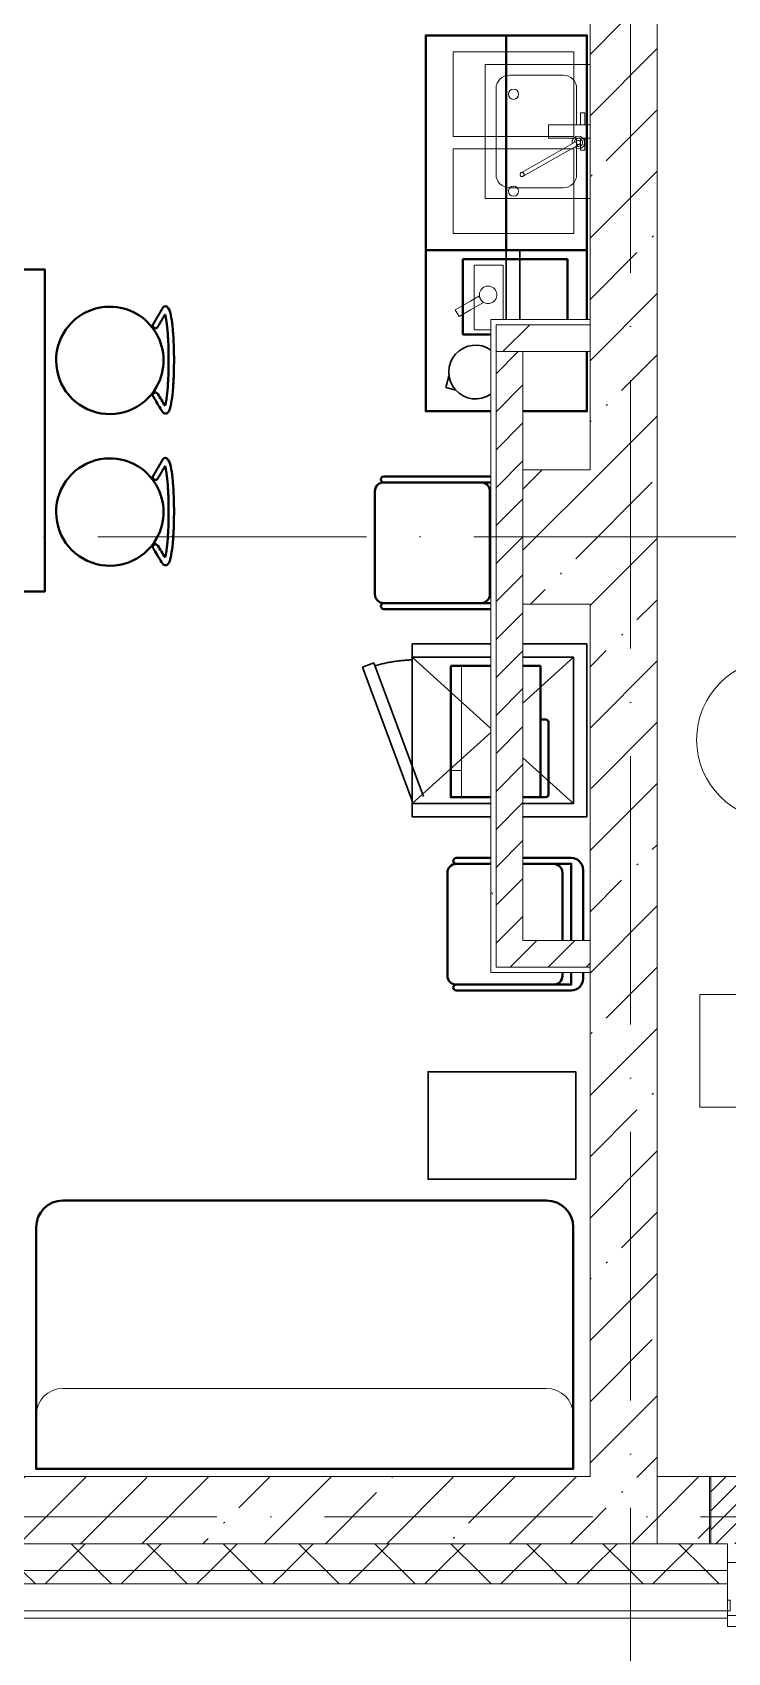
# Model space of a CAD drawing. Header units: millimetres. Extents: x -6467 to 105918, y -7090 to 92481.
# Drawn here: x 3224 to 5812, y 54775 to 60810 of the extents above; entities that cross this region are included whole.
import ezdxf

# ---------------------------------------------------------------- set-up
doc = ezdxf.new("R2010")
doc.units = ezdxf.units.MM
doc.linetypes.add('50_200_ШТРИХ_1Т_ш5_п1_п1_', pattern=[1400, 1000, -200, 0, -200])
doc.linetypes.add('IMPORT-Polair_1 _2_', pattern=[20000, 12000, -8000])
for name, color, linetype, lineweight, true_color in [('A-AREA-IDEN-1', 7, 'Continuous', 9, 0xaaaaaa), ('A-FLOR-PATT-4', 7, 'Continuous', 5, 0x0e5ada), ('I-WALL-1', 7, 'Continuous', 5, 0x787878), ('P-SANR-FIXT-1', 7, 'Continuous', 9, 0xaaaaaa), ('мебель 2 этаж-1', 7, 'Continuous', 40, 0xaaaaaa), ('Оси-3', 7, '50_200_ШТРИХ_1Т_ш5_п1_п1_', 9, 0xaaaaaa), ('ТХ_МЕБЕЛЬ-1', 7, 'Continuous', 30, 0xaaaaaa), ('ТХ_МЕБЕЛЬ-2', 7, 'IMPORT-Polair_1 _2_', 30, 0xaaaaaa), ('ТХ_функционал-2', 7, 'Continuous', 40, 0xaaaaaa), ('ТХ_функционал-4', 7, 'Continuous', 20, 0xaaaaaa), ('ТХ_функционал-9', 7, 'Continuous', 30, 0xaaaaaa)]:
    doc.layers.add(name, color=color, linetype=linetype, lineweight=lineweight, true_color=true_color)
for name, color, linetype, lineweight in [('A-FLOR', 7, 'Continuous', 9), ('A-FLOR-IDEN', 7, 'Continuous', 9), ('A-GLAZ', 7, 'Continuous', 5), ('A-GLAZ-CWMG', 7, 'Continuous', 9), ('A-GLAZ-CWMG-1', 7, 'Continuous', 20), ('A-WALL', 7, 'Continuous', 5), ('A-WALL-FNSH-1', 7, 'Continuous', 5), ('I-WALL', 7, 'Continuous', 5), ('S-COLS-1', 7, 'Continuous', 5)]:
    doc.layers.add(name, color=color, linetype=linetype, lineweight=lineweight)
pattern_1 = [(45, (0, 0), (-228.0985, 228.0985), []), (45, (228.1, 0), (-228.0985, 228.0985), [403.225, -80.645, 6.706, -73.939])]
pattern_2 = [(45, (0, 0), (-141.42136, 141.42136), []), (135, (0, 0), (-141.42136, -141.42136), [])]
pattern_3 = [(0, (0, 0), (406.4, 101.6), [6.706, -298.094, 6.706, -298.094, -1625.6]), (0, (0, 0), (406.4, 101.6), [-609.6, 6.706, -602.894, 6.706, -298.094, -711.2]), (0, (0, 0), (406.4, 101.6), [-1524, 6.706, -196.494, 6.706, -501.294]), (120, (152.4, 50.8), (-291.18818, 301.15272), [6.706, -298.094, 6.706, -298.094, -1625.6]), (120, (152.4, 50.8), (-291.18818, 301.15272), [-609.6, 6.706, -602.894, 6.706, -298.094, -711.2]), (120, (152.4, 50.8), (-291.18818, 301.15272), [-1524, 6.706, -196.494, 6.706, -501.294]), (240, (203.2, 254), (-115.21182, -402.75272), [6.706, -298.094, 6.706, -298.094, -1625.6]), (240, (203.2, 254), (-115.21182, -402.75272), [-609.6, 6.706, -602.894, 6.706, -298.094, -711.2]), (240, (203.2, 254), (-115.21182, -402.75272), [-1524, 6.706, -196.494, 6.706, -501.294])]
pattern_4 = [(45, (0, 0), (-70.71068, 70.71068), [])]

# ---------------------------------------------------------------- blocks, each defined once
blk = doc.blocks.new('Прямоугольный импост - Импост структурный с накладкой - 180мм-22437155-АИ_План этажа Радиаторы_2')
at = {"layer": 'A-GLAZ-CWMG-1'}
for p, q in [((0, 17), (-50, 17)), ((-50, 17), (-50, 0)), ((-10, -40), (-10, 0)), ((-10, 0), (0, 0)), ((0, 0), (0, 17)), ((-50, -40), (-50, -180)), ((0, -40), (-10, -40)), ((0, -180), (0, -40)), ((-50, -180), (0, -180))]:
    blk.add_line(p, q, dxfattribs=at)
blk = doc.blocks.new('SND_2D_Раковина1 - 400х300-V212-АИ_План этажа Радиаторы_2')
at = {"layer": 'P-SANR-FIXT-1'}
for p, q in [((-250, -220), (-250, 170)), ((-70, 150), (-25, 150)), ((-70, 135), (-70, 150)), ((-25, 135), (-70, 135)), ((-25, 170), (-25, 15)), ((25, 15), (25, 170)), ((70, 150), (25, 150)), ((25, 135), (70, 135)), ((70, 135), (70, 150)), ((250, 170), (250, -220)), ((-210, -130), (-210, 70)), ((-160, 120), (-25, 120)), ((25, 120), (160, 120)), ((210, 70), (210, -130)), ((-25, 15), (25, 15)), ((160, -180), (-160, -180)), ((250, -220), (-250, -220))]:
    blk.add_line(p, q, dxfattribs=at)
for centre, start, end in [((-160, 70), 90, 180), ((160, 70), 0, 90), ((-160, -130), 180, 270), ((160, -130), 270, 0)]:
    blk.add_arc(centre, 50, start, end, dxfattribs=at)
blk = doc.blocks.new('Отлив_СКБ - Отлив витража-V408-АИ_План этажа Радиаторы_2')
at = {"layer": 'A-GLAZ'}
for p, q in [((0, 69), (0, 100)), ((875, 100), (0, 100)), ((875, 100), (875, 69)), ((825, 0), (50, 0))]:
    blk.add_line(p, q, dxfattribs=at)
blk = doc.blocks.new('мебель 2 этаж-28800768-АИ_План этажа Радиаторы_2')
at = {"layer": 'ТХ_МЕБЕЛЬ-1'}
blk.add_line((7193.5, 59653), (6901.5, 59653), dxfattribs=at)
at = {"layer": 'ТХ_МЕБЕЛЬ-1', "flags": 128}
for points in [[(7038.2, 61245.4), (7026.7, 61202.6), (7063.3, 61192.8)], [(6901.5, 59653), (6901.5, 60198), (7193.5, 60198)], [(7313.5, 60198), (7501.5, 60198), (7501.5, 59653), (7313.5, 59653)]]:
    blk.add_lwpolyline(points, dxfattribs=at)
at = {"layer": 'ТХ_МЕБЕЛЬ-1'}
blk.add_arc((7137.1, 61260.3), 100, 54.85723, 304.79448, dxfattribs=at)
at = {"layer": 'ТХ_МЕБЕЛЬ-2'}
for p, q in [((6901.5, 60198), (7193.5, 59932.8)), ((7313.5, 60027.3), (7501.5, 60198)), ((6901.5, 59653), (7193.5, 59918.3)), ((7313.5, 59823.8), (7501.5, 59653))]:
    blk.add_line(p, q, dxfattribs=at)
at = {"layer": 'ТХ_МЕБЕЛЬ-2', "flags": 128}
for points in [[(6901.5, 60198), (6901.5, 60248), (7193.5, 60248)], [(7313.5, 60248), (7551.5, 60248), (7551.5, 59603), (7313.5, 59603)], [(6901.5, 59663), (6716.6, 60161.5), (6758.8, 60177.1), (6943.7, 59678.7)], [(7193.5, 59603), (6901.5, 59603), (6901.5, 59653)]]:
    blk.add_lwpolyline(points, dxfattribs=at)
at = {"layer": 'ТХ_МЕБЕЛЬ-2'}
blk.add_arc((6917.4, 59636.2), 552.2, 91.64775, 106.25519, dxfattribs=at)
at = {"layer": 'ТХ_функционал-2'}
for p, q in [((7480.1, 61680.4), (7480.1, 61456.3)), ((6795.4, 60871.4), (7193.5, 60871.4)), ((6762.5, 60432.4), (6762.5, 60816.5)), ((7190.6, 60816.5), (7190.6, 60432.4)), ((7193.5, 60377.5), (6795.4, 60377.5)), ((7193.5, 60165.7), (7044.9, 60165.7)), ((7398.9, 59965.7), (7378.9, 59965.7)), ((7408.9, 59955.7), (7408.9, 59686.7)), ((7378.9, 59676.7), (7398.9, 59676.7)), ((7065.3, 59450.5), (7193.5, 59450.5)), ((7313.5, 59450.5), (7493.3, 59450.5)), ((7032.4, 59011.5), (7032.4, 59395.6)), ((7065.3, 59428.6), (7193.5, 59428.6)), ((7460.4, 59395.6), (7460.4, 59143.2)), ((7493.3, 59406.6), (7493.3, 59143.2)), ((7537.2, 59406.6), (7537.2, 59143.2)), ((7460.4, 59023.2), (7460.4, 59011.5)), ((7493.3, 59023.2), (7493.3, 59000.5)), ((7537.2, 59023.2), (7537.2, 59000.5)), ((7493.3, 58956.6), (7065.3, 58956.6)), ((7401.1, 58174.5), (5601.1, 58174.5))]:
    blk.add_line(p, q, dxfattribs=at)
at = {"layer": 'ТХ_функционал-2', "flags": 128}
for points in [[(7551.5, 61714.4), (7551.5, 62514.4), (6951.5, 62514.4), (6951.5, 61714.4)], [(7251.5, 62514.4), (7251.5, 61714.4), (7551.5, 61714.4), (7551.5, 62514.4)], [(4933.5, 60442.7), (4933.5, 61642.7), (5533.5, 61642.7), (5533.5, 60442.7)]]:
    blk.add_lwpolyline(points, close=True, dxfattribs=at)
for points in [[(6951.5, 61714.4), (6951.5, 61114.4), (7193.5, 61114.4)], [(7551.5, 61456.3), (7551.5, 61714.4), (6951.5, 61714.4)], [(7193.5, 61400.4), (7090.1, 61400.4), (7090.1, 61680.4), (7480.1, 61680.4)], [(7313.5, 61114.4), (7551.5, 61114.4), (7551.5, 61336.3)], [(6795.4, 60849.4), (7157.6, 60849.4), (7193.5, 60849.4)], [(7193.5, 60399.4), (7157.6, 60399.4), (6795.4, 60399.4)], [(7044.9, 60165.7), (7044.9, 59676.7), (7193.5, 59676.7)], [(7313.5, 59676.7), (7378.9, 59676.7), (7378.9, 60165.7), (7313.5, 60165.7)], [(7313.5, 59428.6), (7427.5, 59428.6), (7493.3, 59428.6), (7493.3, 59143.2)], [(7493.3, 59023.2), (7493.3, 58978.6), (7427.5, 58978.6), (7065.3, 58978.6)], [(5501.1, 58074.5), (5501.1, 57174.5), (7501.1, 57174.5), (7501.1, 58074.5)]]:
    blk.add_lwpolyline(points, dxfattribs=at)
at = {"layer": 'ТХ_функционал-2'}
for centre, radius, start, end in [((5775.5, 61303.7), 200, 90, 330.57146), ((5775.5, 61303.7), 200, 330.56318, 90), ((5775.5, 60738.7), 200, 90, 330.57146), ((5775.5, 60738.7), 200, 330.56318, 90), ((6795.4, 60816.5), 32.9, 90, 180), ((6795.4, 60860.4), 11, 90, 270), ((7157.6, 60816.5), 32.9, 0, 90), ((6795.4, 60432.4), 32.9, 180, 270), ((7157.6, 60432.4), 32.9, 270, 360), ((6795.4, 60388.5), 11, 90, 270), ((7398.9, 59955.7), 10, 0, 90), ((7398.9, 59686.7), 10, 270, 0), ((7065.3, 59439.6), 11, 90, 270), ((7493.3, 59406.6), 43.9, 0, 90), ((7065.3, 59395.6), 32.9, 90, 180), ((7427.5, 59395.6), 32.9, 0, 90), ((7065.3, 59011.5), 32.9, 180, 270), ((7065.3, 58967.6), 11, 90, 270), ((7427.5, 59011.5), 32.9, 270, 360), ((7493.3, 59000.5), 43.9, 270, 360), ((5601.1, 58074.5), 100, 90, 180), ((7401.1, 58074.5), 100, 0, 90)]:
    blk.add_arc(centre, radius, start, end, dxfattribs=at)
for points in [[(5972.4, 61499.2), (5960.8, 61479.4), (5949.3, 61459.6), (5937.7, 61439.9)], [(5988.7, 61502.6), (5986.8, 61503.8), (5980.2, 61509.3), (5973.1, 61500.2)], [(5937.8, 61167.3), (5938.4, 61166.2), (5939.1, 61165.2), (5939.7, 61164.1)], [(5939.7, 61164.1), (5950.6, 61146.2), (5961.5, 61128.3), (5972.4, 61110.5)], [(5981.3, 61134.4), (5972.3, 61149.2), (5963.3, 61163.9), (5954.3, 61178.7)], [(5973.1, 61109.4), (5984.4, 61102.1), (5989.3, 61107.1), (5991.4, 61109.3)], [(5972.4, 60934.2), (5960.8, 60914.4), (5949.3, 60894.6), (5937.7, 60874.9)], [(5988.7, 60937.6), (5986.8, 60938.8), (5980.2, 60944.3), (5973.1, 60935.2)], [(5937.8, 60602.3), (5938.4, 60601.2), (5939.1, 60600.2), (5939.7, 60599.1)], [(5939.7, 60599.1), (5950.6, 60581.2), (5961.5, 60563.3), (5972.4, 60545.5)], [(5981.3, 60569.4), (5972.3, 60584.2), (5963.3, 60598.9), (5954.3, 60613.7)], [(5973.1, 60544.4), (5984.4, 60537.1), (5989.3, 60542.1), (5991.4, 60544.3)]]:
    blk.add_open_spline(points, degree=3, dxfattribs=at)
for points, knots in [([(5973.1, 61500.2), (5973, 61500.2), (5973, 61500.2), (5973, 61500.1), (5972.8, 61499.8), (5972.6, 61499.5), (5972.4, 61499.2)], [9.936511, 9.936511, 9.936511, 9.936511, 10.936511, 10.936511, 10.936511, 11.936511, 11.936511, 11.936511, 11.936511]), ([(5991.4, 61109.3), (5993.5, 61111.5), (5994.8, 61113.8), (5999.4, 61123.2), (6001.8, 61132.5), (6006.2, 61156.6), (6008.1, 61171.1), (6011.2, 61204), (6012.4, 61222.3), (6014, 61261.2), (6014.5, 61281.7), (6014.5, 61322.7), (6014.2, 61343.3), (6012.6, 61382.7), (6011.5, 61401.5), (6008.4, 61435.7), (6006.5, 61451), (6001.6, 61478.4), (5999.1, 61488.8), (5993, 61498.6), (5991.5, 61500.8), (5988.7, 61502.6)], [6.918962, 6.918962, 6.918962, 6.918962, 7.043005, 7.043005, 7.381789, 7.381789, 7.707259, 7.707259, 8.029905, 8.029905, 8.351927, 8.351927, 8.674467, 8.674467, 8.999563, 8.999563, 9.337266, 9.337266, 9.740672, 9.740672, 9.856466, 9.856466, 9.856466, 9.856466]), ([(5981.3, 61475.2), (5981.7, 61473.7), (5982.1, 61472.1), (5984.4, 61462.1), (5986.2, 61451.2), (5989.4, 61424.8), (5990.9, 61408.8), (5993.1, 61373.8), (5993.8, 61354.6), (5994.6, 61315.2), (5994.6, 61295), (5993.9, 61255.5), (5993.1, 61236.3), (5990.9, 61200.8), (5989.4, 61184.7), (5986, 61157.2), (5984.1, 61145.9), (5981.8, 61136.4), (5981.5, 61135.4), (5981.3, 61134.4)], [17.116907, 17.116907, 17.116907, 17.116907, 17.180246, 17.180246, 17.472715, 17.472715, 17.784576, 17.784576, 18.101145, 18.101145, 18.418993, 18.418993, 18.736847, 18.736847, 19.05343, 19.05343, 19.365209, 19.365209, 19.406175, 19.406175, 19.406175, 19.406175]), ([(5972.4, 61110.5), (5972.6, 61110.1), (5972.8, 61109.8), (5973, 61109.5), (5973, 61109.5), (5973, 61109.5), (5973.1, 61109.4)], [4.794918, 4.794918, 4.794918, 4.794918, 5.794918, 5.794918, 5.794918, 6.794918, 6.794918, 6.794918, 6.794918]), ([(5973.1, 60935.2), (5973, 60935.2), (5973, 60935.2), (5973, 60935.1), (5972.8, 60934.8), (5972.6, 60934.5), (5972.4, 60934.2)], [9.936511, 9.936511, 9.936511, 9.936511, 10.936511, 10.936511, 10.936511, 11.936511, 11.936511, 11.936511, 11.936511]), ([(5981.3, 60910.2), (5981.7, 60908.7), (5982.1, 60907.1), (5984.4, 60897.1), (5986.2, 60886.2), (5989.4, 60859.8), (5990.9, 60843.8), (5993.1, 60808.8), (5993.8, 60789.6), (5994.6, 60750.2), (5994.6, 60730), (5993.9, 60690.5), (5993.1, 60671.3), (5990.9, 60635.8), (5989.4, 60619.7), (5986, 60592.2), (5984.1, 60580.9), (5981.8, 60571.4), (5981.5, 60570.4), (5981.3, 60569.4)], [17.116907, 17.116907, 17.116907, 17.116907, 17.180246, 17.180246, 17.472715, 17.472715, 17.784576, 17.784576, 18.101145, 18.101145, 18.418993, 18.418993, 18.736847, 18.736847, 19.05343, 19.05343, 19.365209, 19.365209, 19.406175, 19.406175, 19.406175, 19.406175]), ([(5991.4, 60544.3), (5993.5, 60546.5), (5994.8, 60548.8), (5999.4, 60558.2), (6001.8, 60567.5), (6006.2, 60591.6), (6008.1, 60606.1), (6011.2, 60639), (6012.4, 60657.3), (6014, 60696.2), (6014.5, 60716.7), (6014.5, 60757.7), (6014.2, 60778.3), (6012.6, 60817.7), (6011.5, 60836.5), (6008.4, 60870.7), (6006.5, 60886), (6001.6, 60913.4), (5999.1, 60923.8), (5993, 60933.6), (5991.5, 60935.8), (5988.7, 60937.6)], [6.918962, 6.918962, 6.918962, 6.918962, 7.043005, 7.043005, 7.381789, 7.381789, 7.707259, 7.707259, 8.029905, 8.029905, 8.351927, 8.351927, 8.674467, 8.674467, 8.999563, 8.999563, 9.337266, 9.337266, 9.740672, 9.740672, 9.856466, 9.856466, 9.856466, 9.856466]), ([(5972.4, 60545.5), (5972.6, 60545.1), (5972.8, 60544.8), (5973, 60544.5), (5973, 60544.5), (5973, 60544.5), (5973.1, 60544.4)], [4.794918, 4.794918, 4.794918, 4.794918, 5.794918, 5.794918, 5.794918, 6.794918, 6.794918, 6.794918, 6.794918])]:
    blk.add_open_spline(points, degree=3, knots=knots, dxfattribs=at)
for points in [[(5937.7, 61439.9), (5935.2, 61436.7), (5934.8, 61432.8), (5936.5, 61429.2), (5938.3, 61425.7), (5941.7, 61423.6), (5945.6, 61423.7), (5948.8, 61423.7), (5951.7, 61425.2), (5953.6, 61427.8)], [(5937.7, 60874.9), (5935.2, 60871.7), (5934.8, 60867.8), (5936.5, 60864.2), (5938.3, 60860.7), (5941.7, 60858.6), (5945.6, 60858.7), (5948.8, 60858.7), (5951.7, 60860.2), (5953.6, 60862.8)]]:
    blk.add_rational_spline(points, [1, 0.897096520002, 0.897096520002, 1, 0.897096520002, 0.897096520002, 1, 0.915167775567, 0.900270079125, 0.955306910672], degree=3, knots=[12.936511, 12.936511, 12.936511, 12.936511, 14.06256, 14.06256, 14.06256, 15.188608, 15.188608, 15.188608, 16.116907, 16.116907, 16.116907, 16.116907], dxfattribs=at)
for points, weights in [([(5953.6, 61427.8), (5962.8, 61443.6), (5972.1, 61459.4), (5981.3, 61475.2)], [0.955306910672, 1, 1, 1]), ([(5938.7, 61181), (5934.6, 61177.2), (5934.2, 61171.6), (5937.8, 61167.3)], [1, 0.817609909274, 0.817609909274, 1]), ([(5952.5, 61180.8), (5948.4, 61184.7), (5942.8, 61184.8), (5938.7, 61181)], [1, 0.817609909274, 0.817609909274, 1]), ([(5954.3, 61178.7), (5953.8, 61179.5), (5953.2, 61180.2), (5952.5, 61180.8)], [1, 0.989333865897, 0.985761250005, 0.989282152323]), ([(5953.6, 60862.8), (5962.8, 60878.6), (5972.1, 60894.4), (5981.3, 60910.2)], [0.955306910672, 1, 1, 1]), ([(5938.7, 60616), (5934.6, 60612.2), (5934.2, 60606.6), (5937.8, 60602.3)], [1, 0.817609909274, 0.817609909274, 1]), ([(5952.5, 60615.8), (5948.4, 60619.7), (5942.8, 60619.8), (5938.7, 60616)], [1, 0.817609909274, 0.817609909274, 1]), ([(5954.3, 60613.7), (5953.8, 60614.5), (5953.2, 60615.2), (5952.5, 60615.8)], [1, 0.989333865897, 0.985761250005, 0.989282152323])]:
    blk.add_rational_spline(points, weights, degree=3, dxfattribs=at)
at = {"layer": 'ТХ_функционал-4'}
for p, q in [((7084.9, 60165.7), (7084.9, 59676.7)), ((7084.9, 59776.7), (7044.9, 59776.7)), ((5601.1, 57474.5), (7401.1, 57474.5))]:
    blk.add_line(p, q, dxfattribs=at)
at = {"layer": 'ТХ_функционал-4', "flags": 128}
for points in [[(7503.5, 62137), (7503.5, 62453), (7053.5, 62453), (7053.5, 62137)], [(7306.6, 62002.8), (7514.9, 62121.7)], [(7314.3, 61989.3), (7522.6, 62108.2)], [(7503.5, 62091.9), (7503.5, 61775.9), (7053.5, 61775.9), (7053.5, 62091.9)]]:
    blk.add_lwpolyline(points, close=True, dxfattribs=at)
for points in [[(7193.5, 61418), (7132.4, 61418), (7132.4, 61658.2)], [(7132.8, 61658.6), (7239.9, 61658.6), (7239.9, 61456.3)], [(7167.2, 61519.9), (7118.3, 61491.6), (7075.6, 61466.9), (7068.5, 61479.3), (7061.3, 61491.7), (7118.3, 61524.7), (7151.6, 61544)], [(7075.6, 61466.9), (7068.5, 61479.3), (7061.3, 61491.7)]]:
    blk.add_lwpolyline(points, dxfattribs=at)
at = {"layer": 'ТХ_функционал-4'}
for centre, radius in [((7278.5, 62295), 19), ((7519.8, 62115.4), 7.78), ((7519.8, 62115.4), 7.78), ((7310.5, 61996), 7.78), ((7310.5, 61996), 7.78), ((7278.5, 61933.9), 19)]:
    blk.add_circle(centre, radius, dxfattribs=at)
for centre, radius, start, end in [((7520, 62115.4), 23.3, 228.53367, 189.58855), ((7520, 62115.4), 23.3, 228.53367, 189.58855), ((7520, 62115.4), 15.6, 238.64994, 178.63829), ((7520, 62115.4), 15.6, 238.64994, 178.63829), ((7183.9, 61547.8), 32.5, 239.06107, 186.67746), ((5601.1, 57374.5), 100, 90, 180), ((7401.1, 57374.5), 100, 0, 90)]:
    blk.add_arc(centre, radius, start, end, dxfattribs=at)
blk.add_open_spline([(7151.6, 61544), (7151.6, 61544), (7151.6, 61543.9), (7151.6, 61543.9), (7151.6, 61543.8), (7151.7, 61543.5), (7151.7, 61543.2), (7151.8, 61542.4), (7151.9, 61541.9), (7152.1, 61540.8), (7152.3, 61540.2), (7152.6, 61538.9), (7152.8, 61538.2), (7153.3, 61536.7), (7153.6, 61535.9), (7154.3, 61534.3), (7154.7, 61533.5), (7155.5, 61531.8), (7156, 61531), (7157, 61529.5), (7157.5, 61528.7), (7158.7, 61527.2), (7159.3, 61526.5), (7160.5, 61525.1), (7161.1, 61524.5), (7162.3, 61523.4), (7162.9, 61522.9), (7163.9, 61522.1), (7164.4, 61521.7), (7165.4, 61521), (7165.8, 61520.8), (7166.5, 61520.3), (7166.7, 61520.1), (7167, 61520), (7167.1, 61519.9), (7167.2, 61519.9), (7167.2, 61519.9), (7167.2, 61519.9)], degree=3, knots=[0, 0, 0, 0, 1.910863, 1.910863, 3.821725, 3.821725, 7.64345, 7.64345, 11.465176, 11.465176, 15.286901, 15.286901, 19.082284, 19.082284, 22.877667, 22.877667, 26.67305, 26.67305, 30.468433, 30.468433, 34.326039, 34.326039, 38.183645, 38.183645, 42.041251, 42.041251, 45.898858, 45.898858, 49.733476, 49.733476, 53.568095, 53.568095, 57.402714, 57.402714, 59.320023, 59.320023, 61.237333, 61.237333, 61.237333, 61.237333], dxfattribs=at)
at = {"layer": 'ТХ_функционал-9'}
blk.add_line((7301.5, 61714.4), (7301.5, 61456.3), dxfattribs=at)
at = {"layer": 'ТХ_функционал-9', "flags": 128}
for points in [[(7251.5, 61456.3), (7251.5, 61714.4), (7301.5, 61714.4)], [(7551.5, 61456.3), (7551.5, 61714.4), (7301.5, 61714.4), (7301.5, 61456.3)], [(7313.5, 61114.4), (7551.5, 61114.4), (7551.5, 61336.3)]]:
    blk.add_lwpolyline(points, dxfattribs=at)
blk.add_lwpolyline([(7510.3, 58253.9), (6960.3, 58253.9), (6960.3, 58653.9), (7510.3, 58653.9)], close=True, dxfattribs=at)
blk = doc.blocks.new('AAR_СКБ_Марка_помещения_1_5 ммп - Номер-27962133-АИ_План этажа Радиаторы_2')
at = {"layer": 'A-AREA-IDEN-1'}
for p, q in [((-2.987, 3), (3.013, 3)), ((-2.987, 0), (3.013, 0))]:
    blk.add_line(p, q, dxfattribs=at)
for centre, start, end in [((-2.987, 1.5), 90, 270), ((3.013, 1.5), 270, 90)]:
    blk.add_arc(centre, 1.5, start, end, dxfattribs=at)
blk = doc.blocks.new('AAR_СКБ_Марка_Перекрытия_1 мм - Марка пола-27961726-АИ_План этажа Радиаторы_2')
at = {"layer": 'A-FLOR-IDEN'}
for p, q in [((2.723, 2.101), (-2.69, 2.101)), ((-2.69, 2.101), (-2.69, 0)), ((2.723, 0), (2.723, 2.101)), ((-2.69, 0), (2.723, 0))]:
    blk.add_line(p, q, dxfattribs=at)

msp = doc.modelspace()

# ---------------------------------------------------------------- hatches: boundary and pattern name
at = {"layer": 'A-FLOR-PATT-4'}
h = msp.add_hatch(dxfattribs=at)
h.set_pattern_fill('FP_354', color=256, style=0, pattern_type=2)
h.set_pattern_definition([(225, (6247.25, 55306.04), (35.3553, -35.3553), [])])
h.paths.add_polyline_path([(6749.5, 55181), (6749.5, 55431), (5749.5, 55431), (5749.5, 55181), (6687, 55181)])
at = {"layer": 'A-WALL'}
h = msp.add_hatch(dxfattribs=at)
h.set_pattern_fill('FP_1', color=256, style=0, pattern_type=2)
h.set_pattern_definition(pattern_1)
h.paths.add_polyline_path([(5300, 55181), (5550, 55181), (5550, 58681), (5300, 58681), (5300, 55431)])
h.paths.add_polyline_path([(5550, 59181), (5550, 61530.7), (5300, 61530.7), (5300, 59181)])
h = msp.add_hatch(dxfattribs=at)
h.set_pattern_fill('FP_1', color=256, style=0, pattern_type=2)
h.set_pattern_definition(pattern_1)
h.paths.add_polyline_path([(5300, 55181), (5300, 55431), (-1950, 55431), (-1950, 55181), (2828.5, 55181)])
h = msp.add_hatch(dxfattribs=at)
h.set_pattern_fill('FP_1', color=256, style=0, pattern_type=2)
h.set_pattern_definition(pattern_1)
h.paths.add_polyline_path([(5745, 55181), (5745, 55431), (5550, 55431), (5550, 55181)])
h = msp.add_hatch(dxfattribs=at)
h.set_pattern_fill('FP_1', color=256, style=0, pattern_type=2)
h.set_pattern_definition(pattern_1)
h.paths.add_polyline_path([(13050, 55181), (13050, 55431), (6749.5, 55431), (6749.5, 55181), (12794.5, 55181)])
h.paths.add_polyline_path([(5749.5, 55181), (5749.5, 55431), (5745, 55431), (5745, 55181)])
h = msp.add_hatch(dxfattribs=at)
h.set_pattern_fill('FP_125', color=256, style=0, pattern_type=2)
h.set_pattern_definition(pattern_2)
h.paths.add_polyline_path([(74400, 55081), (74400, 55181), (68087, 55181), (68087, 55081), (74350, 55081)])
h.paths.add_polyline_path([(65946.4, 55081), (66450, 55081), (66450, 55181), (64968.4, 55181), (64968.4, 55081), (65115.9, 55081)])
h.paths.add_polyline_path([(63968.4, 55081), (63968.4, 55181), (62760.4, 55181), (62760.4, 55081), (63870.1, 55081)])
h.paths.add_polyline_path([(66950, 55081), (67212, 55081), (67212, 55181), (66950, 55181), (66950, 55169.4)])
h.paths.add_polyline_path([(59760.4, 55081), (60940.4, 55081), (60940.4, 55181), (59760.4, 55181)])
h.paths.add_polyline_path([(57940.4, 55081), (57940.4, 55181), (56760.4, 55181), (56760.4, 55081), (57641.4, 55081)])
h.paths.add_polyline_path([(54734.6, 55081), (54940.4, 55081), (54940.4, 55181), (53760.4, 55181), (53760.4, 55081), (54319.4, 55081)])
h.paths.add_polyline_path([(51827.9, 55081), (51940.4, 55081), (51940.4, 55181), (50760.4, 55181), (50760.4, 55081), (50997.4, 55081)])
h.paths.add_polyline_path([(47760.4, 55081), (48940.4, 55081), (48940.4, 55181), (47760.4, 55181)])
h.paths.add_polyline_path([(45599.2, 55081), (45940.4, 55081), (45940.4, 55181), (44460.4, 55181), (44460.4, 55081), (45183.9, 55081)])
h.paths.add_polyline_path([(41861.9, 55081), (42640.4, 55081), (42640.4, 55181), (41460.4, 55181), (41460.4, 55081)])
h.paths.add_polyline_path([(39640.4, 55081), (39640.4, 55181), (38460.4, 55181), (38460.4, 55081), (39370.4, 55081)])
h.paths.add_polyline_path([(36640.4, 55081), (36640.4, 55181), (35460.4, 55181), (35460.4, 55081), (36463.7, 55081)])
h.paths.add_polyline_path([(32726.4, 55081), (33640.4, 55081), (33640.4, 55181), (32460.4, 55181), (32460.4, 55081)])
h.paths.add_polyline_path([(30640.4, 55081), (30640.4, 55181), (29460.4, 55181), (29460.4, 55081), (30234.9, 55081)])
h.paths.add_polyline_path([(26400, 55081), (27640.4, 55081), (27640.4, 55181), (26400, 55181)])
h.paths.add_polyline_path([(23590.9, 55081), (24700, 55081), (24700, 55181), (23400, 55181), (23400, 55081)])
h.paths.add_polyline_path([(21514.7, 55081), (21700, 55081), (21700, 55181), (20400, 55181), (20400, 55081), (21099.4, 55081)])
h.paths.add_polyline_path([(17400, 55081), (18700, 55081), (18700, 55181), (17400, 55181)])
h.paths.add_polyline_path([(16116.5, 55081), (16525, 55081), (16525, 55181), (6687, 55181), (6687, 55081), (14455.5, 55081)])
h.paths.add_polyline_path([(5812, 55081), (5812, 55181), (-2450, 55181), (-2450, 55081), (2828.5, 55081)])
h = msp.add_hatch(dxfattribs=at)
h.set_pattern_fill('FP_125', color=256, style=0, pattern_type=2)
h.set_pattern_definition(pattern_2)
h.paths.add_polyline_path([(74350, 55031), (74350, 55081), (68087, 55081), (68087, 55031), (74251.4, 55031)])
h.paths.add_polyline_path([(67212, 55031), (67212, 55081), (66950, 55081), (66950, 55031)])
h.paths.add_polyline_path([(66450, 55031), (66450, 55081), (64968.4, 55081), (64968.4, 55031), (65946.4, 55031)])
h.paths.add_polyline_path([(63870.1, 55031), (63968.4, 55031), (63968.4, 55081), (62760.4, 55081), (62760.4, 55031), (63454.9, 55031)])
h.paths.add_polyline_path([(60940.4, 55031), (60940.4, 55081), (59760.4, 55081), (59760.4, 55031), (60132.9, 55031)])
h.paths.add_polyline_path([(57641.4, 55031), (57940.4, 55031), (57940.4, 55081), (56760.4, 55081), (56760.4, 55031), (56810.9, 55031)])
h.paths.add_polyline_path([(54734.6, 55031), (54940.4, 55031), (54940.4, 55081), (53760.4, 55081), (53760.4, 55031), (54319.4, 55031)])
h.paths.add_polyline_path([(51940.4, 55031), (51940.4, 55081), (50760.4, 55081), (50760.4, 55031), (51827.9, 55031)])
h.paths.add_polyline_path([(47760.4, 55031), (48940.4, 55031), (48940.4, 55081), (47760.4, 55081)])
h.paths.add_polyline_path([(45599.2, 55031), (45940.4, 55031), (45940.4, 55081), (44460.4, 55081), (44460.4, 55031), (45183.9, 55031)])
h.paths.add_polyline_path([(42640.4, 55031), (42640.4, 55081), (41460.4, 55081), (41460.4, 55031), (41861.9, 55031)])
h.paths.add_polyline_path([(39370.4, 55031), (39640.4, 55031), (39640.4, 55081), (38460.4, 55081), (38460.4, 55031), (38539.9, 55031)])
h.paths.add_polyline_path([(36463.7, 55031), (36640.4, 55031), (36640.4, 55081), (35460.4, 55081), (35460.4, 55031), (36048.4, 55031)])
h.paths.add_polyline_path([(33640.4, 55031), (33640.4, 55081), (32460.4, 55081), (32460.4, 55031), (33556.9, 55031)])
h.paths.add_polyline_path([(29460.4, 55031), (30640.4, 55031), (30640.4, 55081), (29460.4, 55081)])
h.paths.add_polyline_path([(26400, 55031), (27640.4, 55031), (27640.4, 55081), (26400, 55081)])
h.paths.add_polyline_path([(23400, 55031), (24700, 55031), (24700, 55081), (23400, 55081)])
h.paths.add_polyline_path([(21099.4, 55031), (21700, 55031), (21700, 55081), (20400, 55081), (20400, 55031)])
h.paths.add_polyline_path([(16525, 55031), (16525, 55081), (6687, 55081), (6687, 55031), (16116.5, 55031)])
h.paths.add_polyline_path([(18607.9, 55031), (18700, 55031), (18700, 55081), (17400, 55081), (17400, 55031), (17777.5, 55031)])
h.paths.add_polyline_path([(5812, 55031), (5812, 55081), (-2550, 55081), (-2550, 55031), (2828.5, 55031)])
at = {"layer": 'I-WALL'}
h = msp.add_hatch(dxfattribs=at)
h.set_pattern_fill('FP_5', color=256, style=0, pattern_type=2)
h.set_pattern_definition([(45, (0, 0), (-169.7056, 169.7056), [])])
h.paths.add_polyline_path([(5300, 59621), (5300, 59721), (4950, 59721), (4950, 59621), (5050, 59621)])
h = msp.add_hatch(dxfattribs=at)
h.set_pattern_fill('FP_4', color=256, style=0, pattern_type=2)
h.set_pattern_definition(pattern_4)
h.paths.add_polyline_path([(4950, 57428), (5050, 57428), (5050, 59621), (4950, 59621), (4950, 58818.1)])
h = msp.add_hatch(dxfattribs=at)
h.set_pattern_fill('FP_4', color=256, style=0, pattern_type=2)
h.set_pattern_definition(pattern_4)
h.paths.add_polyline_path([(5300, 57328), (5300, 57428), (4950, 57428), (4950, 57328)])
at = {"layer": 'I-WALL-1'}
h = msp.add_hatch(dxfattribs=at)
h.set_pattern_fill('FP_3', color=256, style=0, pattern_type=2)
h.set_pattern_definition(pattern_3)
h.paths.add_polyline_path([(5300, 59721), (5300, 59741), (4930, 59741), (4930, 59721), (4950, 59721)])
h = msp.add_hatch(dxfattribs=at)
h.set_pattern_fill('FP_3', color=256, style=0, pattern_type=2)
h.set_pattern_definition(pattern_3)
h.paths.add_polyline_path([(4930, 57328), (4950, 57328), (4950, 59721), (4930, 59721), (4930, 57428)])
h = msp.add_hatch(dxfattribs=at)
h.set_pattern_fill('FP_3', color=256, style=0, pattern_type=2)
h.set_pattern_definition(pattern_3)
h.paths.add_polyline_path([(5300, 57308), (5300, 57328), (4930, 57328), (4930, 57308)])
at = {"layer": 'S-COLS-1'}
h = msp.add_hatch(dxfattribs=at)
h.set_pattern_fill('FP_1', color=256, style=0, pattern_type=2)
h.set_pattern_definition(pattern_1)
h.paths.add_polyline_path([(5050, 58681), (5550, 58681), (5550, 59181), (5050, 59181), (5050, 58818.1)])

# ---------------------------------------------------------------- linework, layer by layer
at = {"layer": 'A-FLOR'}
msp.add_line((6749.5, 55431), (5749.5, 55431), dxfattribs=at)
at = {"layer": 'A-WALL'}
for p, q in [((5300, 61530.7), (5300, 59181)), ((5550, 59181), (5550, 61530.7)), ((4950, 57328), (4950, 59721)), ((5300, 59721), (4950, 59721)), ((5050, 59621), (4950, 59621)), ((5300, 58681), (5300, 55431)), ((5550, 58681), (5550, 55181)), ((5300, 57328), (4950, 57328)), ((5300, 55431), (-1950, 55431)), ((5749.5, 55431), (5550, 55431)), ((5745, 55431), (5745, 55181)), ((5749.5, 55181), (5749.5, 55431)), ((-1950, 55181), (5749.5, 55181)), ((5812, 55081), (-2550, 55081)), ((5812, 55031), (-2600, 55031)), ((5812, 54931), (-2700, 54931))]:
    msp.add_line(p, q, dxfattribs=at)
at = {"layer": 'A-WALL-FNSH-1'}
for p, q in [((4930, 59741), (4930, 57308)), ((5300, 59741), (4930, 59741)), ((5050, 57428), (5050, 59621)), ((5050, 59621), (5300, 59621)), ((5300, 57428), (5050, 57428)), ((4930, 57308), (5300, 57308)), ((5812, 55181), (-2450, 55181)), ((5812, 54904), (5812, 55181)), ((-2727, 54904), (5812, 54904))]:
    msp.add_line(p, q, dxfattribs=at)
at = {"layer": 'S-COLS-1'}
for p, q in [((5300, 59181), (5050, 59181)), ((5050, 59181), (5050, 58681)), ((5550, 58681), (5550, 59181)), ((5050, 58681), (5300, 58681))]:
    msp.add_line(p, q, dxfattribs=at)
at = {"layer": 'Оси-3'}
for p, q in [((5450, -5889.7), (5450, 91281)), ((74472.3, 58931), (-5267.3, 58931)), ((104718, 55281), (-5267.3, 55281))]:
    msp.add_line(p, q, dxfattribs=at)

# ---------------------------------------------------------------- block references
at = {"layer": 'A-AREA-IDEN-1', "xscale": 199.9999999999999, "yscale": 199.9999999999999, "zscale": 199.9999999999999}
msp.add_blockref('AAR_СКБ_Марка_помещения_1_5 ммп - Номер-27962133-АИ_План этажа Радиаторы_2', (6594.2, 57875.7), dxfattribs=at)
at = {"layer": 'A-FLOR-IDEN', "xscale": 199.9999999999999, "yscale": 199.9999999999999, "zscale": 199.9999999999999}
msp.add_blockref('AAR_СКБ_Марка_Перекрытия_1 мм - Марка пола-27961726-АИ_План этажа Радиаторы_2', (6247.3, 56806.8), dxfattribs=at)
at = {"layer": 'A-GLAZ', "rotation": 180}
msp.add_blockref('Отлив_СКБ - Отлив витража-V408-АИ_План этажа Радиаторы_2', (6687, 54973), dxfattribs=at)
at = {"layer": 'A-GLAZ-CWMG', "rotation": 180}
msp.add_blockref('Прямоугольный импост - Импост структурный с накладкой - 180мм-22437155-АИ_План этажа Радиаторы_2', (5812, 54931), dxfattribs=at)
at = {"layer": 'P-SANR-FIXT-1', "rotation": 269.9999999999997}
msp.add_blockref('SND_2D_Раковина1 - 400х300-V212-АИ_План этажа Радиаторы_2', (5130, 60441), dxfattribs=at)
at = {"layer": 'мебель 2 этаж-1'}
msp.add_blockref('мебель 2 этаж-28800768-АИ_План этажа Радиаторы_2', (-2263.5, -1715.2), dxfattribs=at)

doc.saveas('drawing.dxf')
